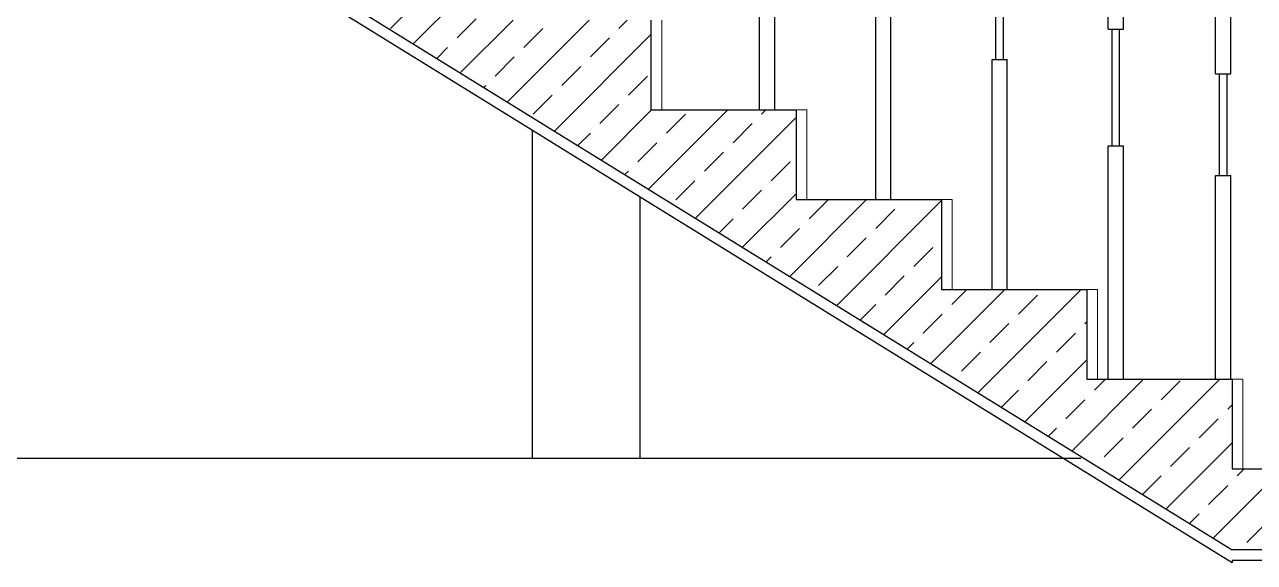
# Model space of a CAD drawing. Header units: millimetres. Extents: x 2232 to 85269, y -3593 to 5869.
# Drawn here: x 76932.4 to 77160.9, y 2690.4 to 2790.2 of the extents above; entities that cross this region are included whole.
import ezdxf

# ---------------------------------------------------------------- set-up
doc = ezdxf.new("R2010")
doc.units = ezdxf.units.MM
doc.layers.add('Standart', color=7, linetype='Continuous')
pattern_1 = [(45, (0, 0), (-7.07107, 7.07107), []), (45, (7.071, 0), (-7.07107, 7.07107), [5, -2.5])]

# ---------------------------------------------------------------- blocks, each defined once
blk = doc.blocks.new('IDE567Entity8332')
at = {"layer": 'Standart', "linetype": 'Continuous', "lineweight": -3}
h = blk.add_hatch(dxfattribs=at)
h.set_pattern_fill('ANSI33', color=171, scale=40, style=0)
h.set_pattern_definition(pattern_1)
h.paths.add_polyline_path([(936, 866.67), (963, 866.67), (963, 850), (990, 850), (990, 833.33), (1017, 833.33), (1017, 816.67), (1044, 816.67), (1044, 800), (1071, 800), (1071, 783.33), (1098, 783.33), (1098, 766.67), (1125, 766.67), (1125, 735), (909, 868.33), (909, 883.33), (936, 883.33)])
blk = doc.blocks.new('IDE567Entity8335')
at = {"layer": 'Standart', "linetype": 'Continuous', "lineweight": -3}
h = blk.add_hatch(dxfattribs=at)
h.set_pattern_fill('ANSI33', color=171, scale=40, style=0)
h.set_pattern_definition(pattern_1)
h.paths.add_polyline_path([(1315, 735), (1125, 735), (1125, 750), (1315, 750)])
blk = doc.blocks.new('IDE567Entity8582')
at = {"layer": 'Standart', "color": 134, "linetype": 'Continuous', "lineweight": -3}
blk.add_lwpolyline([(1121.94, 766.67), (1121.94, 804.46)], dxfattribs=at)
blk = doc.blocks.new('IDE567Entity8583')
at = {"layer": 'Standart', "color": 134, "linetype": 'Continuous', "lineweight": -3}
blk.add_lwpolyline([(1122.65, 804.46), (1122.65, 823.35)], dxfattribs=at)
blk = doc.blocks.new('IDE567Entity8584')
at = {"layer": 'Standart', "color": 134, "linetype": 'Continuous', "lineweight": -3}
blk.add_lwpolyline([(1121.94, 823.35), (1121.94, 857.16)], dxfattribs=at)
blk = doc.blocks.new('IDE567Entity8585')
at = {"layer": 'Standart', "color": 134, "linetype": 'Continuous', "lineweight": -3}
blk.add_lwpolyline([(1121.94, 804.46), (1122.65, 804.46)], dxfattribs=at)
blk = doc.blocks.new('IDE567Entity8586')
at = {"layer": 'Standart', "color": 134, "linetype": 'Continuous', "lineweight": -3}
blk.add_lwpolyline([(1124.77, 766.67), (1124.77, 804.46)], dxfattribs=at)
blk = doc.blocks.new('IDE567Entity8587')
at = {"layer": 'Standart', "color": 134, "linetype": 'Continuous', "lineweight": -3}
blk.add_lwpolyline([(1124.06, 804.46), (1124.06, 823.35)], dxfattribs=at)
blk = doc.blocks.new('IDE567Entity8588')
at = {"layer": 'Standart', "color": 134, "linetype": 'Continuous', "lineweight": -3}
blk.add_lwpolyline([(1121.94, 823.35), (1122.65, 823.35)], dxfattribs=at)
blk = doc.blocks.new('IDE567Entity8589')
at = {"layer": 'Standart', "color": 134, "linetype": 'Continuous', "lineweight": -3}
blk.add_lwpolyline([(1124.77, 823.35), (1124.77, 855.16)], dxfattribs=at)
blk = doc.blocks.new('IDE567Entity8590')
at = {"layer": 'Standart', "color": 134, "linetype": 'Continuous', "lineweight": -3}
blk.add_lwpolyline([(1101.99, 766.67), (1101.99, 810)], dxfattribs=at)
blk = doc.blocks.new('IDE567Entity8591')
at = {"layer": 'Standart', "color": 134, "linetype": 'Continuous', "lineweight": -3}
blk.add_lwpolyline([(1102.69, 810), (1102.69, 831.67)], dxfattribs=at)
blk = doc.blocks.new('IDE567Entity8592')
at = {"layer": 'Standart', "color": 134, "linetype": 'Continuous', "lineweight": -3}
blk.add_lwpolyline([(1101.99, 831.67), (1101.99, 870.72)], dxfattribs=at)
blk = doc.blocks.new('IDE567Entity8593')
at = {"layer": 'Standart', "color": 134, "linetype": 'Continuous', "lineweight": -3}
blk.add_lwpolyline([(1101.99, 810), (1102.69, 810)], dxfattribs=at)
blk = doc.blocks.new('IDE567Entity8594')
at = {"layer": 'Standart', "color": 134, "linetype": 'Continuous', "lineweight": -3}
blk.add_lwpolyline([(1104.81, 766.67), (1104.81, 810)], dxfattribs=at)
blk = doc.blocks.new('IDE567Entity8595')
at = {"layer": 'Standart', "color": 134, "linetype": 'Continuous', "lineweight": -3}
blk.add_lwpolyline([(1104.11, 810), (1104.11, 831.67)], dxfattribs=at)
blk = doc.blocks.new('IDE567Entity8596')
at = {"layer": 'Standart', "color": 134, "linetype": 'Continuous', "lineweight": -3}
blk.add_lwpolyline([(1101.99, 831.67), (1102.69, 831.67)], dxfattribs=at)
blk = doc.blocks.new('IDE567Entity8597')
at = {"layer": 'Standart', "color": 134, "linetype": 'Continuous', "lineweight": -3}
blk.add_lwpolyline([(1104.81, 831.67), (1104.81, 868.79)], dxfattribs=at)
blk = doc.blocks.new('IDE567Entity8598')
at = {"layer": 'Standart', "color": 134, "linetype": 'Continuous', "lineweight": -3}
blk.add_lwpolyline([(1080.39, 783.33), (1080.39, 826)], dxfattribs=at)
blk = doc.blocks.new('IDE567Entity8599')
at = {"layer": 'Standart', "color": 134, "linetype": 'Continuous', "lineweight": -3}
blk.add_lwpolyline([(1081.09, 826), (1081.09, 847.33)], dxfattribs=at)
blk = doc.blocks.new('IDE567Entity8601')
at = {"layer": 'Standart', "color": 134, "linetype": 'Continuous', "lineweight": -3}
blk.add_lwpolyline([(1080.39, 826), (1081.09, 826)], dxfattribs=at)
blk = doc.blocks.new('IDE567Entity8602')
at = {"layer": 'Standart', "color": 134, "linetype": 'Continuous', "lineweight": -3}
blk.add_lwpolyline([(1083.21, 783.33), (1083.21, 826)], dxfattribs=at)
blk = doc.blocks.new('IDE567Entity8603')
at = {"layer": 'Standart', "color": 134, "linetype": 'Continuous', "lineweight": -3}
blk.add_lwpolyline([(1082.51, 826), (1082.51, 847.33)], dxfattribs=at)
blk = doc.blocks.new('IDE567Entity8606')
at = {"layer": 'Standart', "color": 134, "linetype": 'Continuous', "lineweight": -3}
blk.add_lwpolyline([(1058.79, 800), (1058.79, 842)], dxfattribs=at)
blk = doc.blocks.new('IDE567Entity8610')
at = {"layer": 'Standart', "color": 134, "linetype": 'Continuous', "lineweight": -3}
blk.add_lwpolyline([(1061.61, 800), (1061.61, 842)], dxfattribs=at)
blk = doc.blocks.new('IDE567Entity8614')
at = {"layer": 'Standart', "color": 134, "linetype": 'Continuous', "lineweight": -3}
blk.add_lwpolyline([(1037.19, 816.67), (1037.19, 858)], dxfattribs=at)
blk = doc.blocks.new('IDE567Entity8618')
at = {"layer": 'Standart', "color": 134, "linetype": 'Continuous', "lineweight": -3}
blk.add_lwpolyline([(1040.01, 816.67), (1040.01, 858)], dxfattribs=at)
blk = doc.blocks.new('IDE567Entity8706')
at = {"layer": 'Standart', "color": 159, "linetype": 'Continuous', "lineweight": -3}
blk.add_lwpolyline([(995, 752), (995, 812.9)], dxfattribs=at)
blk = doc.blocks.new('IDE567Entity8708')
at = {"layer": 'Standart', "color": 159, "linetype": 'Continuous', "lineweight": -3}
blk.add_lwpolyline([(1015, 752), (1015, 800.55)], dxfattribs=at)
blk = doc.blocks.new('IDE567Entity9403')
at = {"layer": 'Standart', "color": 159, "linetype": 'Continuous', "lineweight": -3}
blk.add_lwpolyline([(1017, 833.33), (1017, 816.67)], dxfattribs=at)
blk = doc.blocks.new('IDE567Entity9406')
at = {"layer": 'Standart', "color": 159, "linetype": 'Continuous', "lineweight": -3}
blk.add_lwpolyline([(1044, 816.67), (1044, 800)], dxfattribs=at)
blk = doc.blocks.new('IDE567Entity9407')
at = {"layer": 'Standart', "color": 159, "linetype": 'Continuous', "lineweight": -3}
blk.add_lwpolyline([(1017, 816.67), (1019, 816.67)], dxfattribs=at)
blk = doc.blocks.new('IDE567Entity9408')
at = {"layer": 'Standart', "color": 159, "linetype": 'Continuous', "lineweight": -3}
blk.add_lwpolyline([(1019, 816.67), (1037.19, 816.67)], dxfattribs=at)
blk = doc.blocks.new('IDE567Entity9409')
at = {"layer": 'Standart', "color": 159, "linetype": 'Continuous', "lineweight": -3}
blk.add_lwpolyline([(1071, 800), (1071, 783.33)], dxfattribs=at)
blk = doc.blocks.new('IDE567Entity9410')
at = {"layer": 'Standart', "color": 159, "linetype": 'Continuous', "lineweight": -3}
blk.add_lwpolyline([(1044, 800), (1046, 800)], dxfattribs=at)
blk = doc.blocks.new('IDE567Entity9411')
at = {"layer": 'Standart', "color": 159, "linetype": 'Continuous', "lineweight": -3}
blk.add_lwpolyline([(1046, 800), (1058.79, 800)], dxfattribs=at)
blk = doc.blocks.new('IDE567Entity9412')
at = {"layer": 'Standart', "color": 159, "linetype": 'Continuous', "lineweight": -3}
blk.add_lwpolyline([(1098, 783.33), (1098, 766.67)], dxfattribs=at)
blk = doc.blocks.new('IDE567Entity9413')
at = {"layer": 'Standart', "color": 159, "linetype": 'Continuous', "lineweight": -3}
blk.add_lwpolyline([(1071, 783.33), (1073, 783.33)], dxfattribs=at)
blk = doc.blocks.new('IDE567Entity9414')
at = {"layer": 'Standart', "color": 159, "linetype": 'Continuous', "lineweight": -3}
blk.add_lwpolyline([(1073, 783.33), (1080.39, 783.33)], dxfattribs=at)
blk = doc.blocks.new('IDE567Entity9415')
at = {"layer": 'Standart', "color": 159, "linetype": 'Continuous', "lineweight": -3}
blk.add_lwpolyline([(1125, 766.67), (1125, 750)], dxfattribs=at)
blk = doc.blocks.new('IDE567Entity9416')
at = {"layer": 'Standart', "color": 159, "linetype": 'Continuous', "lineweight": -3}
blk.add_lwpolyline([(1098, 766.67), (1100, 766.67)], dxfattribs=at)
blk = doc.blocks.new('IDE567Entity9417')
at = {"layer": 'Standart', "color": 159, "linetype": 'Continuous', "lineweight": -3}
blk.add_lwpolyline([(1100, 766.67), (1101.99, 766.67)], dxfattribs=at)
blk = doc.blocks.new('IDE567Entity9418')
at = {"layer": 'Standart', "color": 159, "linetype": 'Continuous', "lineweight": -3}
blk.add_lwpolyline([(882, 885), (1125, 735)], dxfattribs=at)
blk = doc.blocks.new('IDE567Entity9423')
at = {"layer": 'Standart', "color": 159, "linetype": 'Continuous', "lineweight": -3}
blk.add_lwpolyline([(1315, 735), (1125, 735)], dxfattribs=at)
blk = doc.blocks.new('IDE567Entity9424')
at = {"layer": 'Standart', "color": 159, "linetype": 'Continuous', "lineweight": -3}
blk.add_lwpolyline([(1125, 750), (1127, 750)], dxfattribs=at)
blk = doc.blocks.new('IDE567Entity9425')
at = {"layer": 'Standart', "color": 159, "linetype": 'Continuous', "lineweight": -3}
blk.add_lwpolyline([(1127, 750), (1315, 750)], dxfattribs=at)
blk = doc.blocks.new('IDE567Entity9707')
at = {"layer": 'Standart', "color": 163, "linetype": 'Continuous', "lineweight": 5}
blk.add_lwpolyline([(1125, 766.67), (1127, 766.67)], dxfattribs=at)
blk = doc.blocks.new('IDE567Entity9708')
at = {"layer": 'Standart', "color": 163, "linetype": 'Continuous', "lineweight": 5}
blk.add_lwpolyline([(1127, 766.67), (1127, 750)], dxfattribs=at)
blk = doc.blocks.new('IDE567Entity9709')
at = {"layer": 'Standart', "color": 163, "linetype": 'Continuous', "lineweight": 5}
blk.add_lwpolyline([(1098, 783.33), (1100, 783.33)], dxfattribs=at)
blk = doc.blocks.new('IDE567Entity9710')
at = {"layer": 'Standart', "color": 163, "linetype": 'Continuous', "lineweight": 5}
blk.add_lwpolyline([(1100, 783.33), (1100, 766.67)], dxfattribs=at)
blk = doc.blocks.new('IDE567Entity9711')
at = {"layer": 'Standart', "color": 163, "linetype": 'Continuous', "lineweight": 5}
blk.add_lwpolyline([(1071, 800), (1073, 800)], dxfattribs=at)
blk = doc.blocks.new('IDE567Entity9712')
at = {"layer": 'Standart', "color": 163, "linetype": 'Continuous', "lineweight": 5}
blk.add_lwpolyline([(1073, 800), (1073, 783.33)], dxfattribs=at)
blk = doc.blocks.new('IDE567Entity9713')
at = {"layer": 'Standart', "color": 163, "linetype": 'Continuous', "lineweight": 5}
blk.add_lwpolyline([(1044, 816.67), (1046, 816.67)], dxfattribs=at)
blk = doc.blocks.new('IDE567Entity9714')
at = {"layer": 'Standart', "color": 163, "linetype": 'Continuous', "lineweight": 5}
blk.add_lwpolyline([(1046, 816.67), (1046, 800)], dxfattribs=at)
blk = doc.blocks.new('IDE567Entity9716')
at = {"layer": 'Standart', "color": 163, "linetype": 'Continuous', "lineweight": 5}
blk.add_lwpolyline([(1019, 833.33), (1019, 816.67)], dxfattribs=at)
blk = doc.blocks.new('IDE567Entity9944')
at = {"layer": 'Standart', "color": 11, "linetype": 'Continuous', "lineweight": -3}
blk.add_lwpolyline([(1313, 733), (1125, 733)], dxfattribs=at)
blk = doc.blocks.new('IDE567Entity9945')
at = {"layer": 'Standart', "color": 11, "linetype": 'Continuous', "lineweight": -3}
blk.add_lwpolyline([(1125, 733), (1125, 732.65)], dxfattribs=at)
blk = doc.blocks.new('IDE567Entity9946')
at = {"layer": 'Standart', "color": 11, "linetype": 'Continuous', "lineweight": -3}
blk.add_lwpolyline([(885, 880.8), (995, 812.9)], dxfattribs=at)
blk = doc.blocks.new('IDE567Entity10172')
at = {"layer": 'Standart', "color": 134, "linetype": 'Continuous', "lineweight": -3}
blk.add_lwpolyline([(1122.65, 804.46), (1124.06, 804.46)], dxfattribs=at)
blk = doc.blocks.new('IDE567Entity10173')
at = {"layer": 'Standart', "color": 134, "linetype": 'Continuous', "lineweight": -3}
blk.add_lwpolyline([(1124.06, 804.46), (1124.77, 804.46)], dxfattribs=at)
blk = doc.blocks.new('IDE567Entity10174')
at = {"layer": 'Standart', "color": 134, "linetype": 'Continuous', "lineweight": -3}
blk.add_lwpolyline([(1122.65, 823.35), (1124.06, 823.35)], dxfattribs=at)
blk = doc.blocks.new('IDE567Entity10175')
at = {"layer": 'Standart', "color": 134, "linetype": 'Continuous', "lineweight": -3}
blk.add_lwpolyline([(1124.06, 823.35), (1124.77, 823.35)], dxfattribs=at)
blk = doc.blocks.new('IDE567Entity10177')
at = {"layer": 'Standart', "color": 134, "linetype": 'Continuous', "lineweight": -3}
blk.add_lwpolyline([(1102.69, 810), (1104.11, 810)], dxfattribs=at)
blk = doc.blocks.new('IDE567Entity10178')
at = {"layer": 'Standart', "color": 134, "linetype": 'Continuous', "lineweight": -3}
blk.add_lwpolyline([(1104.11, 810), (1104.81, 810)], dxfattribs=at)
blk = doc.blocks.new('IDE567Entity10179')
at = {"layer": 'Standart', "color": 134, "linetype": 'Continuous', "lineweight": -3}
blk.add_lwpolyline([(1102.69, 831.67), (1104.11, 831.67)], dxfattribs=at)
blk = doc.blocks.new('IDE567Entity10180')
at = {"layer": 'Standart', "color": 134, "linetype": 'Continuous', "lineweight": -3}
blk.add_lwpolyline([(1104.11, 831.67), (1104.81, 831.67)], dxfattribs=at)
blk = doc.blocks.new('IDE567Entity10183')
at = {"layer": 'Standart', "color": 134, "linetype": 'Continuous', "lineweight": -3}
blk.add_lwpolyline([(1081.09, 826), (1082.51, 826)], dxfattribs=at)
blk = doc.blocks.new('IDE567Entity10184')
at = {"layer": 'Standart', "color": 134, "linetype": 'Continuous', "lineweight": -3}
blk.add_lwpolyline([(1082.51, 826), (1083.21, 826)], dxfattribs=at)
blk = doc.blocks.new('IDE567Entity10273')
at = {"layer": 'Standart', "color": 159, "linetype": 'Continuous', "lineweight": -3}
blk.add_lwpolyline([(885, 752), (995, 752)], dxfattribs=at)
blk = doc.blocks.new('IDE567Entity10274')
at = {"layer": 'Standart', "color": 159, "linetype": 'Continuous', "lineweight": -3}
blk.add_lwpolyline([(995, 752), (1015, 752)], dxfattribs=at)
blk = doc.blocks.new('IDE567Entity10275')
at = {"layer": 'Standart', "color": 159, "linetype": 'Continuous', "lineweight": -3}
blk.add_lwpolyline([(1015, 752), (1096.89, 752)], dxfattribs=at)
blk = doc.blocks.new('IDE567Entity10717')
at = {"layer": 'Standart', "color": 159, "linetype": 'Continuous', "lineweight": -3}
blk.add_lwpolyline([(1037.19, 816.67), (1040.01, 816.67)], dxfattribs=at)
blk = doc.blocks.new('IDE567Entity10718')
at = {"layer": 'Standart', "color": 159, "linetype": 'Continuous', "lineweight": -3}
blk.add_lwpolyline([(1040.01, 816.67), (1044, 816.67)], dxfattribs=at)
blk = doc.blocks.new('IDE567Entity10719')
at = {"layer": 'Standart', "color": 159, "linetype": 'Continuous', "lineweight": -3}
blk.add_lwpolyline([(1058.79, 800), (1061.61, 800)], dxfattribs=at)
blk = doc.blocks.new('IDE567Entity10720')
at = {"layer": 'Standart', "color": 159, "linetype": 'Continuous', "lineweight": -3}
blk.add_lwpolyline([(1061.61, 800), (1071, 800)], dxfattribs=at)
blk = doc.blocks.new('IDE567Entity10721')
at = {"layer": 'Standart', "color": 159, "linetype": 'Continuous', "lineweight": -3}
blk.add_lwpolyline([(1080.39, 783.33), (1083.21, 783.33)], dxfattribs=at)
blk = doc.blocks.new('IDE567Entity10722')
at = {"layer": 'Standart', "color": 159, "linetype": 'Continuous', "lineweight": -3}
blk.add_lwpolyline([(1083.21, 783.33), (1098, 783.33)], dxfattribs=at)
blk = doc.blocks.new('IDE567Entity10723')
at = {"layer": 'Standart', "color": 159, "linetype": 'Continuous', "lineweight": -3}
blk.add_lwpolyline([(1101.99, 766.67), (1104.81, 766.67)], dxfattribs=at)
blk = doc.blocks.new('IDE567Entity10724')
at = {"layer": 'Standart', "color": 159, "linetype": 'Continuous', "lineweight": -3}
blk.add_lwpolyline([(1104.81, 766.67), (1121.94, 766.67)], dxfattribs=at)
blk = doc.blocks.new('IDE567Entity10725')
at = {"layer": 'Standart', "color": 159, "linetype": 'Continuous', "lineweight": -3}
blk.add_lwpolyline([(1121.94, 766.67), (1124.77, 766.67)], dxfattribs=at)
blk = doc.blocks.new('IDE567Entity10726')
at = {"layer": 'Standart', "color": 159, "linetype": 'Continuous', "lineweight": -3}
blk.add_lwpolyline([(1124.77, 766.67), (1125, 766.67)], dxfattribs=at)
blk = doc.blocks.new('IDE567Entity10941')
at = {"layer": 'Standart', "color": 11, "linetype": 'Continuous', "lineweight": -3}
blk.add_lwpolyline([(995, 812.9), (1015, 800.55)], dxfattribs=at)
blk = doc.blocks.new('IDE567Entity10942')
at = {"layer": 'Standart', "color": 11, "linetype": 'Continuous', "lineweight": -3}
blk.add_lwpolyline([(1015, 800.55), (1125, 732.65)], dxfattribs=at)

msp = doc.modelspace()

# ---------------------------------------------------------------- block references
at = {"layer": 'Standart'}
for name in ['IDE567Entity9418', 'IDE567Entity8332', 'IDE567Entity9946', 'IDE567Entity8592', 'IDE567Entity8597', 'IDE567Entity8614', 'IDE567Entity8618', 'IDE567Entity8584', 'IDE567Entity8589', 'IDE567Entity8599', 'IDE567Entity8603', 'IDE567Entity8606', 'IDE567Entity8610', 'IDE567Entity9403', 'IDE567Entity9716', 'IDE567Entity8596', 'IDE567Entity8591', 'IDE567Entity10179', 'IDE567Entity8595', 'IDE567Entity10180', 'IDE567Entity8598', 'IDE567Entity8601', 'IDE567Entity10183', 'IDE567Entity10184', 'IDE567Entity8602', 'IDE567Entity8588', 'IDE567Entity8583', 'IDE567Entity10174', 'IDE567Entity8587', 'IDE567Entity10175', 'IDE567Entity9407', 'IDE567Entity9408', 'IDE567Entity10717', 'IDE567Entity10718', 'IDE567Entity9406', 'IDE567Entity9713', 'IDE567Entity9714', 'IDE567Entity8706', 'IDE567Entity10941', 'IDE567Entity8590', 'IDE567Entity8593', 'IDE567Entity10177', 'IDE567Entity10178', 'IDE567Entity8594', 'IDE567Entity8582', 'IDE567Entity8585', 'IDE567Entity10172', 'IDE567Entity10173', 'IDE567Entity8586', 'IDE567Entity8708', 'IDE567Entity10942', 'IDE567Entity9410', 'IDE567Entity9411', 'IDE567Entity10719', 'IDE567Entity10720', 'IDE567Entity9409', 'IDE567Entity9711', 'IDE567Entity9712', 'IDE567Entity9413', 'IDE567Entity9414', 'IDE567Entity10721', 'IDE567Entity10722', 'IDE567Entity9412', 'IDE567Entity9709', 'IDE567Entity9710', 'IDE567Entity9416', 'IDE567Entity9417', 'IDE567Entity10723', 'IDE567Entity10724', 'IDE567Entity10725', 'IDE567Entity10726', 'IDE567Entity9415', 'IDE567Entity9707', 'IDE567Entity9708', 'IDE567Entity10273', 'IDE567Entity10274', 'IDE567Entity10275', 'IDE567Entity8335', 'IDE567Entity9424', 'IDE567Entity9425', 'IDE567Entity9423', 'IDE567Entity9944', 'IDE567Entity9945']:
    msp.add_blockref(name, (76031.79, 1957.74), dxfattribs=at)

doc.saveas('drawing.dxf')
